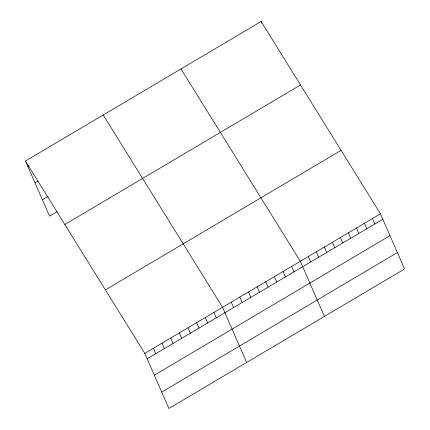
<?xml version="1.0" encoding="UTF-8"?>
<svg xmlns="http://www.w3.org/2000/svg" width="430" height="430" viewBox="0 0 430 430"><rect width="100%" height="100%" fill="white"/><g stroke="black" fill="none" stroke-linecap="round" stroke-linejoin="round"><path stroke-width="0.64" d="M25.451 161.03L261.123 21.5L380.459 213.828L404.549 268.97L168.877 408.5L144.786 353.358L25.451 161.03L49.541 216.172L57.034 211.737M27.821 166.448L28.977 165.77M34.991 182.857L37.872 181.154M42.377 199.762L48.139 196.349M64.833 224.498L300.505 84.968M105.404 289.89L341.076 150.36M144.786 353.358L380.459 213.828M147.157 358.781L382.824 219.252M154.322 375.186L389.994 235.661M161.707 392.09L397.379 252.566M180.998 68.94L300.328 261.268L324.419 316.41M103.221 114.982L222.557 307.316L246.648 362.458M372.444 218.574L374.815 223.998M364.43 223.321L366.801 228.738M356.416 228.061L358.787 233.485M261.123 21.5L261.913 23.306M348.408 232.807L350.772 238.231M340.393 237.548L342.764 242.971M332.379 242.294L334.75 247.718M324.365 247.04L326.736 252.458M316.356 251.781L318.721 257.204M308.342 256.527L310.713 261.951M291.685 266.385L294.055 271.808M283.048 271.502L285.412 276.925M274.404 276.619L276.775 282.042M265.762 281.736L268.132 287.154M257.124 286.848L259.489 292.271M248.481 291.965L250.851 297.388M239.838 297.082L242.208 302.505M231.2 302.199L233.565 307.622M213.914 312.433L216.285 317.851M205.277 317.544L207.642 322.968M196.634 322.661L199.004 328.085M187.991 327.778L190.361 333.202M179.353 332.895L181.718 338.319M170.71 338.012L173.08 343.43M162.067 343.124L164.437 348.547M153.429 348.241L155.794 353.664"/></g></svg>
